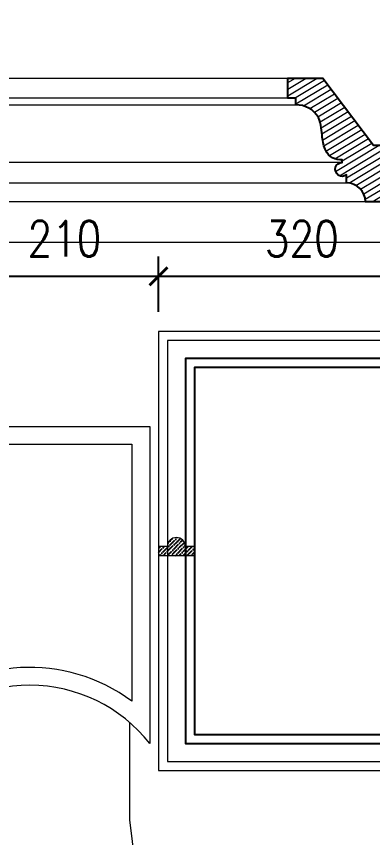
# Model space of a CAD drawing. Header units: inches. Extents: x 193287 to 241687, y 437648 to 550079.
# Drawn here: x 223173 to 223571, y 450671 to 451587 of the extents above; entities that cross this region are included whole.
import ezdxf

# ---------------------------------------------------------------- set-up
doc = ezdxf.new("R2010")
doc.units = ezdxf.units.IN
doc.header["$MEASUREMENT"] = 0
for name, color, linetype, lineweight in [('A-Dim-ID', 9, 'Continuous', 20), ('CQ gypsum 2', 42, 'Continuous', 0), ('CQ Gypsum Hatch', 8, 'Continuous', 20), ('CQ Marble', 6, 'Continuous', 0)]:
    doc.layers.add(name, color=color, linetype=linetype, lineweight=lineweight)
for name, color, linetype in [('CQ Grg Gypsum', 41, 'Continuous'), ('CQ marble hatch', 8, 'Continuous'), ('curtain', 21, 'Continuous'), ('Layer6', 6, 'Continuous')]:
    doc.layers.add(name, color=color, linetype=linetype)
doc.styles.add('ST9', font='romans.shx', dxfattribs={"width": 0.8})
doc.dimstyles.new('DIM-20', dxfattribs={"dimscale": 1000, "dimtxt": 0.044, "dimasz": 0.035, "dimexe": 0.022, "dimexo": 0.022, "dimgap": 0.022, "dimtad": 1, "dimdec": 0, "dimzin": 0, "dimdsep": 46, "dimtxsty": 'ST9', "dimblk1": 'ARCHTICK', "dimblk2": 'ARCHTICK', "dimsah": 1, "dimcen": 0.08800000000000001, "dimdle": 0.04, "dimclrd": 256, "dimclre": 256, "dimclrt": 3, "dimadec": 0, "dimazin": 0, "dimtfac": 1, "dimtdec": 0, "dimtix": 1, "dimtofl": 0, "dimtmove": 1, "dimatfit": 3, "dimldrblk": 'CLOSED', "dimfxl": 1, "dimtolj": 1, "dimtzin": 0, "dimarcsym": 0})

# ---------------------------------------------------------------- blocks, each defined once
blk = doc.blocks.new('roman blind bath1')
at = {"layer": 'curtain', "color": 2, "lineweight": 0, "elevation": -2.0560705748e-06}
for points in [[(38719.19144557903, -4294.17683771357), (38198.78267177204, -4294.17683771357), (38198.78267177204, -4648.299387796651, -0.4859872476917574), (38466.19932949207, -4648.299387796651), (38502.14424456906, -4586.958822027603, 0.1518079992585226), (38719.19144557903, -4654.412336078062)], [(38719.19144557903, -4314.17683771357), (38218.78267177204, -4314.17683771357), (38218.78267177204, -4601.087157751186, -0.3637650590073445), (38462.61741681147, -4614.85343343617), (38496.08680784715, -4557.73738857482, 0.1670415640495835), (38719.19144558395, -4634.412336078063, 0.1670415640495835)], [(38221.51712921239, -4624.519619571959), (38221.51712921239, -4733.453816174358), (38212.97662259361, -4803.058784651927, 0.3661005842302482), (38227.39088781051, -4825.069144277473), (38719.19144557903, -4825.069144277473)]]:
    blk.add_lwpolyline(points, format="xyb", dxfattribs=at)
blk.add_lwpolyline([(38221.51712921239, -4692.368693779903), (38221.51712921239, -4733.453816174358)], dxfattribs=at)
blk = doc.blocks.new('SECTION CEILING C AND D')
at = {"layer": 'CQ Gypsum Hatch'}
h = blk.add_hatch(dxfattribs=at)
h.set_pattern_fill('ANSI31', color=256, scale=50.00000000000004, angle=166.0285767170143, style=0)
h.set_pattern_definition([(211.0285767170143, (0, 0), (3.221659560689488, -5.35568946775465), [])])
edge = h.paths.add_edge_path()
edge.add_line((221496.3634083793, 451355.5940321152), (221476.3634470181, 451355.5940321151))
edge.add_line((221476.3634470181, 451355.5940321151), (221476.3634564243, 451380.5940490463))
edge.add_line((221476.3634564243, 451380.5940490463), (221542.8714550818, 451380.5940465979))
edge.add_line((221542.8714550818, 451380.5940465979), (221542.8714615044, 451618.6332024623))
edge.add_arc((221717.8714615046, 451618.6332024623), 175.0000000001455, 90.00000000000949, 180.000000000019, ccw=False)
edge.add_line((221717.8714615045, 451793.6332024625), (223510.0454513518, 451793.6331128395))
edge.add_arc((223510.0454513518, 451618.6331128394), 175, 0, 89.9999999999904, ccw=False)
edge.add_line((223685.0454513518, 451618.6331128395), (223685.0454577744, 451380.5939569749))
edge.add_line((223685.0454577744, 451380.5939569749), (223751.5534564319, 451380.5939594235))
edge.add_line((223751.5534564319, 451380.5939594235), (223751.5534658382, 451355.5939424923))
edge.add_line((223751.5534658382, 451355.5939424923), (223731.5535044769, 451355.5939424921))
edge.add_line((223731.5535044769, 451355.5939424921), (223731.5535159568, 451335.5939310124))
edge.add_line((223731.5535159568, 451335.5939310124), (223611.5454513512, 451335.5938696297))
edge.add_line((223611.5454513512, 451335.5938696297), (223611.5454513512, 451380.5930113292))
edge.add_line((223611.5454513512, 451380.5930113292), (223562.5454513513, 451380.5930113293))
edge.add_arc((223541.5454513513, 451380.5930113291), 21.00000000005821, 1.587987341361105e-10, 90.00000000015879)
edge.add_line((223541.5454513512, 451401.5930113293), (223541.5454513513, 451410.5930113292))
edge.add_arc((223536.6936272633, 451416.6997402548), 7.799508648152966, 90, 308.4673023861515, ccw=False)
edge.add_line((223536.6936272633, 451424.4992489031), (223536.6936272633, 451427.4992489031))
edge.add_arc((223534.5413597154, 451445.4660990062), 18.09530210384791, 205.7714928767011, 276.8309702013683, ccw=False)
edge.add_arc((223567.5219242569, 451458.3576701449), 53.47024035310794, 186.1635720954239, 202.844817978426, ccw=False)
edge.add_arc((223182.0246354605, 451424.9932573508), 333.4821786610068, 4.751447811113967, 6.568657367759998)
edge.add_arc((223477.615802532, 451459.0566106173), 35.93479784915663, 6.527251481196853, 25.39668080415777)
edge.add_arc((223485.7557770983, 451460.6969878025), 27.9502519411558, 29.51902534153829, 91.82174081903165)
edge.add_line((223484.8672380735, 451488.6331128377), (223484.8672380735, 451496.1331128377))
edge.add_line((223484.8672380735, 451496.1331128377), (223475.8672380735, 451496.1331128377))
edge.add_line((223475.8672380735, 451496.1331128377), (223475.8672380735, 451518.6331128394))
edge.add_line((223475.8672380735, 451518.6331128394), (223514.9390894407, 451518.6331128374))
edge.add_line((223514.9390894407, 451518.6331128374), (223571.5454513514, 451443.6331128376))
edge.add_line((223571.5454513514, 451443.6331128376), (223660.0454513518, 451443.6331128376))
edge.add_line((223660.0454513518, 451443.6331128376), (223660.0454513518, 451618.6331128394))
edge.add_arc((223510.0454513518, 451618.6331128392), 150, 0, 89.99999999999999)
edge.add_line((223510.0454513518, 451768.6331128394), (221717.8714615045, 451768.6332024623))
edge.add_arc((221717.8714615045, 451618.6332024622), 150, 89.99999999999999, 180)
edge.add_line((221567.8714615045, 451618.6332024623), (221567.8714615044, 451443.6332024607))
edge.add_line((221567.8714615044, 451443.6332024607), (221656.371461505, 451443.6332024607))
edge.add_line((221656.371461505, 451443.6332024607), (221712.9778234156, 451518.6332024607))
edge.add_line((221712.9778234156, 451518.6332024607), (221752.0496747827, 451518.6332024625))
edge.add_line((221752.0496747827, 451518.6332024625), (221752.0496747827, 451496.1332024605))
edge.add_line((221752.0496747827, 451496.1332024605), (221743.0496747827, 451496.1332024607))
edge.add_line((221743.0496747827, 451496.1332024607), (221743.0496747827, 451488.6332024605))
edge.add_arc((221742.1611357578, 451460.6970774254), 27.9502519410732, 88.17825918066262, 150.4809746582109)
edge.add_arc((221750.301110324, 451459.0567002404), 35.93479784899679, 154.6033191957228, 173.4727485186793)
edge.add_arc((222045.8922773975, 451424.9933469757), 333.4821786626222, 173.431342632584, 175.2485521892302)
edge.add_arc((221660.3949885988, 451458.357759768), 53.47024035372762, 337.15518202151657, 353.8364279045223, ccw=False)
edge.add_arc((221693.375553141, 451445.466188629), 18.09530210362531, 263.16902979845247, 334.22850712318433, ccw=False)
edge.add_line((221691.2232855931, 451427.4993385262), (221691.2232855929, 451424.4993385262))
edge.add_arc((221691.223285593, 451416.6998298779), 7.799508648167831, -128.46730238588572, 90, ccw=False)
edge.add_line((221686.3714615049, 451410.5931009523), (221686.371461505, 451401.5931009523))
edge.add_arc((221686.3714615051, 451380.5931009521), 21.00000000011642, 90.0000000002382, 180.0000000001588)
edge.add_line((221665.371461505, 451380.5931009522), (221616.371461505, 451380.5931009522))
edge.add_line((221616.371461505, 451380.5931009522), (221616.371461505, 451335.5939592526))
edge.add_line((221616.371461505, 451335.5939592526), (221496.3633968995, 451335.5940206355))
edge.add_line((221496.3633968995, 451335.5940206355), (221496.3634083793, 451355.5940321152))
at = {"layer": 'CQ Grg Gypsum', "extrusion": (-4.885221514467737e-08, 5.985931785203956e-09, 0.9999999999999988), "elevation": -0.008773270307329804}
blk.add_lwpolyline([(221496.363408379, 451355.5940321154), (221476.3634470178, 451355.5940321152), (221476.363456424, 451380.5940490465), (221542.8714550814, 451380.594046598), (221542.8714615041, 451618.6332024625, -0.414213562373095), (221717.8714615042, 451793.6332024626), (223510.0454513514, 451793.6331128397, -0.4142135623730951), (223685.0454513514, 451618.6331128396), (223685.0454577741, 451380.593956975), (223751.5534564315, 451380.5939594236), (223751.5534658378, 451355.5939424924), (223731.5535044766, 451355.5939424922), (223731.5535159565, 451335.5939310125), (223611.5454513509, 451335.5938696298), (223611.5454513509, 451380.5930113293), (223562.545451351, 451380.5930113294, 0.4142135623730951), (223541.5454513509, 451401.5930113294), (223541.545451351, 451410.5930113294, -1.408012182039782), (223536.693627263, 451424.4992489032), (223536.693627263, 451427.4992489032, -0.3203886580188211), (223518.2459031035, 451437.5985674972, -0.07291447245681257), (223514.3607724985, 451452.6167166375, 0.00792923866215691), (223513.3176674517, 451463.1415264908, 0.08251996361405504), (223510.0778665455, 451474.4684273962, 0.2787474963378558), (223484.8672380731, 451488.6331128378), (223484.8672380731, 451496.1331128378), (223475.8672380731, 451496.1331128378), (223475.8672380731, 451518.6331128395), (223514.9390894404, 451518.6331128376), (223571.545451351, 451443.6331128377), (223660.0454513514, 451443.6331128377), (223660.0454513514, 451618.6331128395, 0.4142135623730951), (223510.0454513514, 451768.6331128395), (221717.8714615042, 451768.6332024625, 0.414213562373095), (221567.8714615042, 451618.6332024625), (221567.8714615041, 451443.6332024608), (221656.3714615047, 451443.6332024608), (221712.9778234152, 451518.6332024608), (221752.0496747824, 451518.6332024626), (221752.0496747824, 451496.1332024607), (221743.0496747824, 451496.1332024608), (221743.0496747824, 451488.6332024607, 0.2787474963378738), (221717.83904631, 451474.4685170192, 0.08251996361405872), (221714.5992454038, 451463.1416161139, 0.007929238662157688), (221713.5561403571, 451452.6168062605, -0.0729144724568158), (221709.671009752, 451437.5986571201, -0.3203886580188293), (221691.2232855927, 451427.4993385263), (221691.2232855926, 451424.4993385263, -1.408012182039784), (221686.3714615046, 451410.5931009524), (221686.3714615047, 451401.5931009525, 0.414213562373095), (221665.3714615047, 451380.5931009523), (221616.3714615047, 451380.5931009523), (221616.3714615047, 451335.5939592528), (221496.3633968991, 451335.5940206356)], format="xyb", close=True, dxfattribs=at)
blk = doc.blocks.new('_ARCHTICK')
at = {"color": 0, "linetype": 'ByBlock', "const_width": 0.15}
blk.add_lwpolyline([(-0.5, -0.5), (0.5, 0.5)], dxfattribs=at)
blk = doc.blocks.new('*D871')
at = {"layer": 'A-Dim-ID', "lineweight": -2, "transparency": 16777216}
for p, q in [((223331.5536945109, 451257.5940209795), (223331.5536945109, 451319.2251505513)), ((223651.5536945109, 451257.5940209795), (223651.5536945109, 451319.2251505513)), ((223691.5536945109, 451297.2251505513), (223291.5536945109, 451297.2251505513))]:
    blk.add_line(p, q, dxfattribs=at)
at = {"layer": 'Defpoints', "color": 0, "transparency": 16777216}
for p in [(223331.5536945109, 451297.2251505513), (223331.5536945109, 451235.5940209795, -0.0005649484182237534), (223651.5536945109, 451235.5940209795, -0.000549315709377456)]:
    blk.add_point(p, dxfattribs=at)
at = {"layer": 'A-Dim-ID', "lineweight": -2, "transparency": 16777216, "xscale": 20, "yscale": 20, "zscale": 20, "rotation": 180}
blk.add_blockref('_ARCHTICK', (223331.5536945109, 451297.2251505513), dxfattribs=at)
at = {"layer": 'A-Dim-ID', "lineweight": -2, "transparency": 16777216, "xscale": 20, "yscale": 20, "zscale": 20}
blk.add_blockref('_ARCHTICK', (223651.5536945109, 451297.2251505513), dxfattribs=at)
at = {"layer": 'A-Dim-ID', "color": 3, "transparency": 16777216, "insert": (223491.5536945109, 451339.2251505513), "char_height": 40, "attachment_point": 5, "style": 'ST9'}
blk.add_mtext('\\A1;320', dxfattribs=at)
blk = doc.blocks.new('_CLOSED')
at = {"color": 0, "linetype": 'ByBlock'}
for p, q in [((-1, 0.1666666666666666), (0, 0)), ((-1, 0.1666666666666666), (-1, -0.1666666666666666)), ((0, 0), (-1, -0.1666666666666666)), ((0, 0), (-1, 0))]:
    blk.add_line(p, q, dxfattribs=at)
blk = doc.blocks.new('*D875')
at = {"layer": 'A-Dim-ID', "lineweight": -2, "transparency": 16777216}
for p, q in [((223121.5298802854, 451127.6387268126), (223121.5298802854, 451319.2251505513)), ((223331.5536945109, 451257.5940209795), (223331.5536945109, 451319.2251505513)), ((223371.5536945109, 451297.2251505513), (223081.5298802854, 451297.2251505513))]:
    blk.add_line(p, q, dxfattribs=at)
at = {"layer": 'Defpoints', "color": 0, "transparency": 16777216}
for p in [(223121.5298802854, 451297.2251505513), (223331.5536945109, 451235.5940209795, -0.0005649484182237534), (223121.5298802854, 451105.6387268126, -0.0005735955670870254)]:
    blk.add_point(p, dxfattribs=at)
at = {"layer": 'A-Dim-ID', "lineweight": -2, "transparency": 16777216, "xscale": 20, "yscale": 20, "zscale": 20, "rotation": 180}
blk.add_blockref('_ARCHTICK', (223121.5298802854, 451297.2251505513), dxfattribs=at)
at = {"layer": 'A-Dim-ID', "lineweight": -2, "transparency": 16777216, "xscale": 20, "yscale": 20, "zscale": 20}
blk.add_blockref('_ARCHTICK', (223331.5536945109, 451297.2251505513), dxfattribs=at)
at = {"layer": 'A-Dim-ID', "color": 3, "transparency": 16777216, "insert": (223226.5417873981, 451339.2251505513), "char_height": 40, "attachment_point": 5, "style": 'ST9'}
blk.add_mtext('\\A1;210', dxfattribs=at)

msp = doc.modelspace()

# ---------------------------------------------------------------- hatches: boundary and pattern name
at = {"layer": 'CQ marble hatch', "ltscale": 1000, "extrusion": (-4.885221514467738e-08, 5.985931785203956e-09, 0.9999999999999988)}
h = msp.add_hatch(dxfattribs=at)
h.set_pattern_fill('ANSI36', color=256, scale=25.00000000000005, angle=5.084820055353782e-29, style=0)
h.set_pattern_definition([(45, (0, 0), (1.657281518405974, 6.076698900821905), [7.812500000000016, -1.562500000000003, 0, -1.562500000000003])])
edge = h.paths.add_edge_path()
edge.add_line((223331.5536945107, 450995.6188883135), (223331.5536945107, 450985.6188883111))
edge.add_line((223331.5536945107, 450985.6188883111), (223371.5536945108, 450985.618888311))
edge.add_line((223371.5536945108, 450985.618888311), (223371.5536945106, 450995.6188883135))
edge.add_line((223371.5536945106, 450995.6188883135), (223361.5536945107, 450995.6188883135))
edge.add_arc((223351.4167437113, 450995.481937514), 10.13787586377671, 0.7740222497452482, 89.2259777509171)
edge.add_arc((223351.5009506784, 450995.6716321457), 9.947395999853185, 89.69620057893424, 180.3037994210675)
edge.add_line((223341.5536945107, 450995.6188883134), (223331.5536945107, 450995.6188883135))

# ---------------------------------------------------------------- linework, layer by layer
at = {"layer": 'CQ gypsum 2', "extrusion": (-4.885221514467737e-08, 5.985931785203956e-09, 0.9999999999999988)}
for p, q in [((221752.0496747827, 451518.6332924538, 0.0001534398523384829), (223475.8672395945, 451518.6332924511, 0.0002376521588848594)), ((223475.8672395943, 451496.133202829, 0.0002377868428864913), (221752.0496747827, 451496.1332028275, 0.0001535745363401502)), ((221743.0496747827, 451488.633292452, 0.0001531797603557527), (223484.8672395943, 451488.6332924426, 0.0002382714067747627)), ((223536.6936287842, 451424.4993388944, 0.0002411871421606876), (221691.223285593, 451424.4993389618, 0.0001510318279115886)), ((221686.371461505, 451401.5931909436, 0.0001509319201969002), (223541.5454528721, 451401.5931909398, 0.0002415612791539976)), ((223562.5454528722, 451380.5931013207, 0.0002427128807759803), (221665.371461505, 451380.5931013206, 0.0001500317287828255)), ((221616.3714615051, 451335.594050853, 0.0001479073314872388), (223611.5454528721, 451335.593959621, 0.0002453760011106704))]:
    msp.add_line(p, q, dxfattribs=at)
at = {"layer": 'CQ Marble', "extrusion": (-4.885221514467737e-08, 5.985931785203956e-09, 0.9999999999999988), "elevation": -0.008774124043037493}
msp.add_lwpolyline([(223651.5536945106, 451235.5940209797), (223331.5536945106, 451235.5940209797), (223331.5536945105, 450745.6437556442), (223651.5536945106, 450745.6437556442)], close=True, dxfattribs=at)
at = {"layer": 'CQ Marble', "color": 8, "extrusion": (-4.885221514467737e-08, 5.985931785203956e-09, 0.9999999999999988), "elevation": -0.008774124043037491}
msp.add_lwpolyline([(223641.5536945105, 451225.5940209795), (223341.5536945107, 451225.5940209795), (223341.5536945107, 450755.6437556446), (223641.5536945105, 450755.6437556445)], close=True, dxfattribs=at)
at = {"layer": 'CQ Marble', "ltscale": 1000, "extrusion": (-4.885221514467737e-08, 5.985931785203956e-09, 0.9999999999999988), "elevation": -0.008774124043037493}
msp.add_lwpolyline([(223331.5536945106, 450995.6188883131), (223331.5536945105, 450985.6188883107), (223371.5536945107, 450985.6188883106), (223371.5536945105, 450995.6188883131), (223361.5536945105, 450995.6188883131, 0.4063219941528656), (223351.5536945105, 451005.6188883131, 0.4173229997867474), (223341.5536945106, 450995.6188883131)], format="xyb", close=True, dxfattribs=at)
at = {"layer": 'Layer6', "color": 8, "extrusion": (-4.885221514467737e-08, 5.985931785203956e-09, 0.9999999999999988), "elevation": -0.00877412404303749}
msp.add_lwpolyline([(223621.5536945103, 451205.5940209794), (223361.5536945107, 451205.5940209794), (223361.5536945107, 450775.6437556445), (223621.5536945102, 450775.6437556444)], close=True, dxfattribs=at)
at = {"layer": 'Layer6', "extrusion": (-4.885221514467737e-08, 5.985931785203956e-09, 0.9999999999999988), "elevation": -0.008774124043037488}
msp.add_lwpolyline([(223611.5536945103, 451195.5940209795), (223371.5536945107, 451195.5940209795), (223371.5536945106, 450785.6437556443), (223611.5536945103, 450785.6437556444)], close=True, dxfattribs=at)

# ---------------------------------------------------------------- block references
at = {"layer": 'CQ Grg Gypsum'}
msp.add_blockref('SECTION CEILING C AND D', (0, 0), dxfattribs=at)
at = {"layer": 'curtain', "color": 1, "xscale": -1}
msp.add_blockref('roman blind bath1', (261520.5470073563, 455423.9661853096, -0.0005510082267867718), dxfattribs=at)

# ---------------------------------------------------------------- dimensions: what is measured, and where the dimension line sits
at = {"layer": 'A-Dim-ID'}
for base, p1, p2, picture, middle in [((223121.5298802854, 451297.2251505513), (223331.5536945109, 451235.5940209795, -0.0005649484182237534), (223121.5298802854, 451105.6387268126, -0.0005735955670870254), '*D875', (223226.5417873981, 451339.2251505513)), ((223331.5536945109, 451297.2251505513), (223651.5536945109, 451235.5940209795, -0.000549315709377456), (223331.5536945109, 451235.5940209795, -0.0005649484182237534), '*D871', (223491.5536945109, 451339.2251505513))]:
    dim = msp.add_linear_dim(base=base, p1=p1, p2=p2, dimstyle='DIM-20', override={"dimtxt": 0.04, "dimasz": 0.02}, dxfattribs=at)
    dim.commit()
    dim.dimension.update_dxf_attribs({"geometry": picture, "text_midpoint": middle})

doc.saveas('drawing.dxf')
